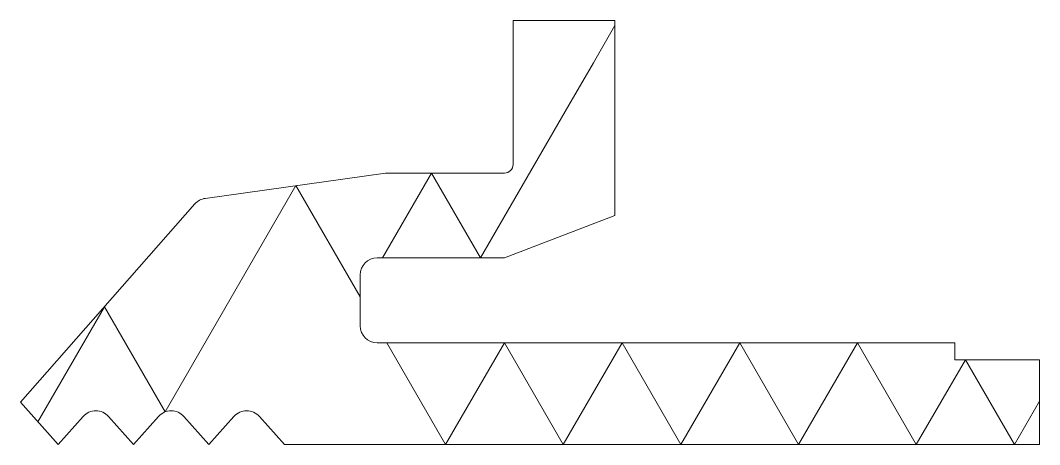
# Model space of a CAD drawing. Header units: metres. Extents: x 0 to 1200, y 0 to 500.
import ezdxf

# ---------------------------------------------------------------- set-up
doc = ezdxf.new("R2010")
doc.units = ezdxf.units.M
doc.layers.add('A-DETL-GENF', color=92, linetype='Continuous', lineweight=18)

# ---------------------------------------------------------------- blocks, each defined once
blk = doc.blocks.new('23 Hectar-isolatie - 300-3649405-00_0 Basismaterialen')
at = {"layer": 'A-DETL-GENF'}
for p, q in [((700, 500), (580, 500)), ((580, 500), (580, 330)), ((674.7, 450), (700, 493.8)), ((700, 270), (700, 500)), ((645.8, 400), (674.7, 450)), ((541.9, 220), (645.8, 400)), ((430, 320), (217.7, 290.2)), ((426.4, 220), (484.2, 320)), ((570, 320), (430, 320)), ((484.2, 320), (541.9, 220)), ((324.4, 305.2), (170.5, 38.6)), ((400, 174.2), (324.4, 305.2)), ((205.4, 283.6), (0, 50)), ((570, 220), (700, 270)), ((420, 220), (570, 220)), ((400, 140), (400, 200)), ((98.9, 162.5), (20.6, 26.8)), ((170.5, 38.6), (98.9, 162.5)), ((639.1, 0), (708.4, 120)), ((708.4, 120), (777.7, 0)), ((916.3, 0), (985.6, 120)), ((985.6, 120), (1054.8, 0)), ((1100, 120), (420, 120)), ((431.3, 120), (500.6, 0)), ((500.6, 0), (569.9, 120)), ((569.9, 120), (639.1, 0)), ((777.7, 0), (847, 120)), ((847, 120), (916.3, 0)), ((1100, 100), (1100, 120)), ((1054.8, 0), (1112.6, 100)), ((1200, 100), (1100, 100)), ((1112.6, 100), (1170.3, 0)), ((1200, 0), (1200, 100)), ((0, 50), (44.4, 0)), ((1170.3, 0), (1200, 51.4)), ((44.4, 0), (73.8, 33.2)), ((103.8, 33.2), (133.2, 0)), ((133.2, 0), (162.6, 33.2)), ((192.6, 33.2), (222, 0)), ((222, 0), (251.4, 33.2)), ((281.4, 33.2), (310.8, 0)), ((310.8, 0), (1200, 0))]:
    blk.add_line(p, q, dxfattribs=at)
for centre, radius, start, end in [((570, 330), 10, 270, 0), ((220.5, 270.4), 20, 97.9986, 138.6668), ((420, 200), 20, 90, 180), ((420, 140), 20, 180, 270), ((88.8, 19.9), 20, 41.6051, 138.3949), ((177.6, 19.9), 20, 41.6051, 138.3949), ((266.4, 19.9), 20, 41.6051, 138.3949)]:
    blk.add_arc(centre, radius, start, end, dxfattribs=at)

msp = doc.modelspace()

# ---------------------------------------------------------------- block references
msp.add_blockref('23 Hectar-isolatie - 300-3649405-00_0 Basismaterialen', (0, 0))

doc.saveas('drawing.dxf')
